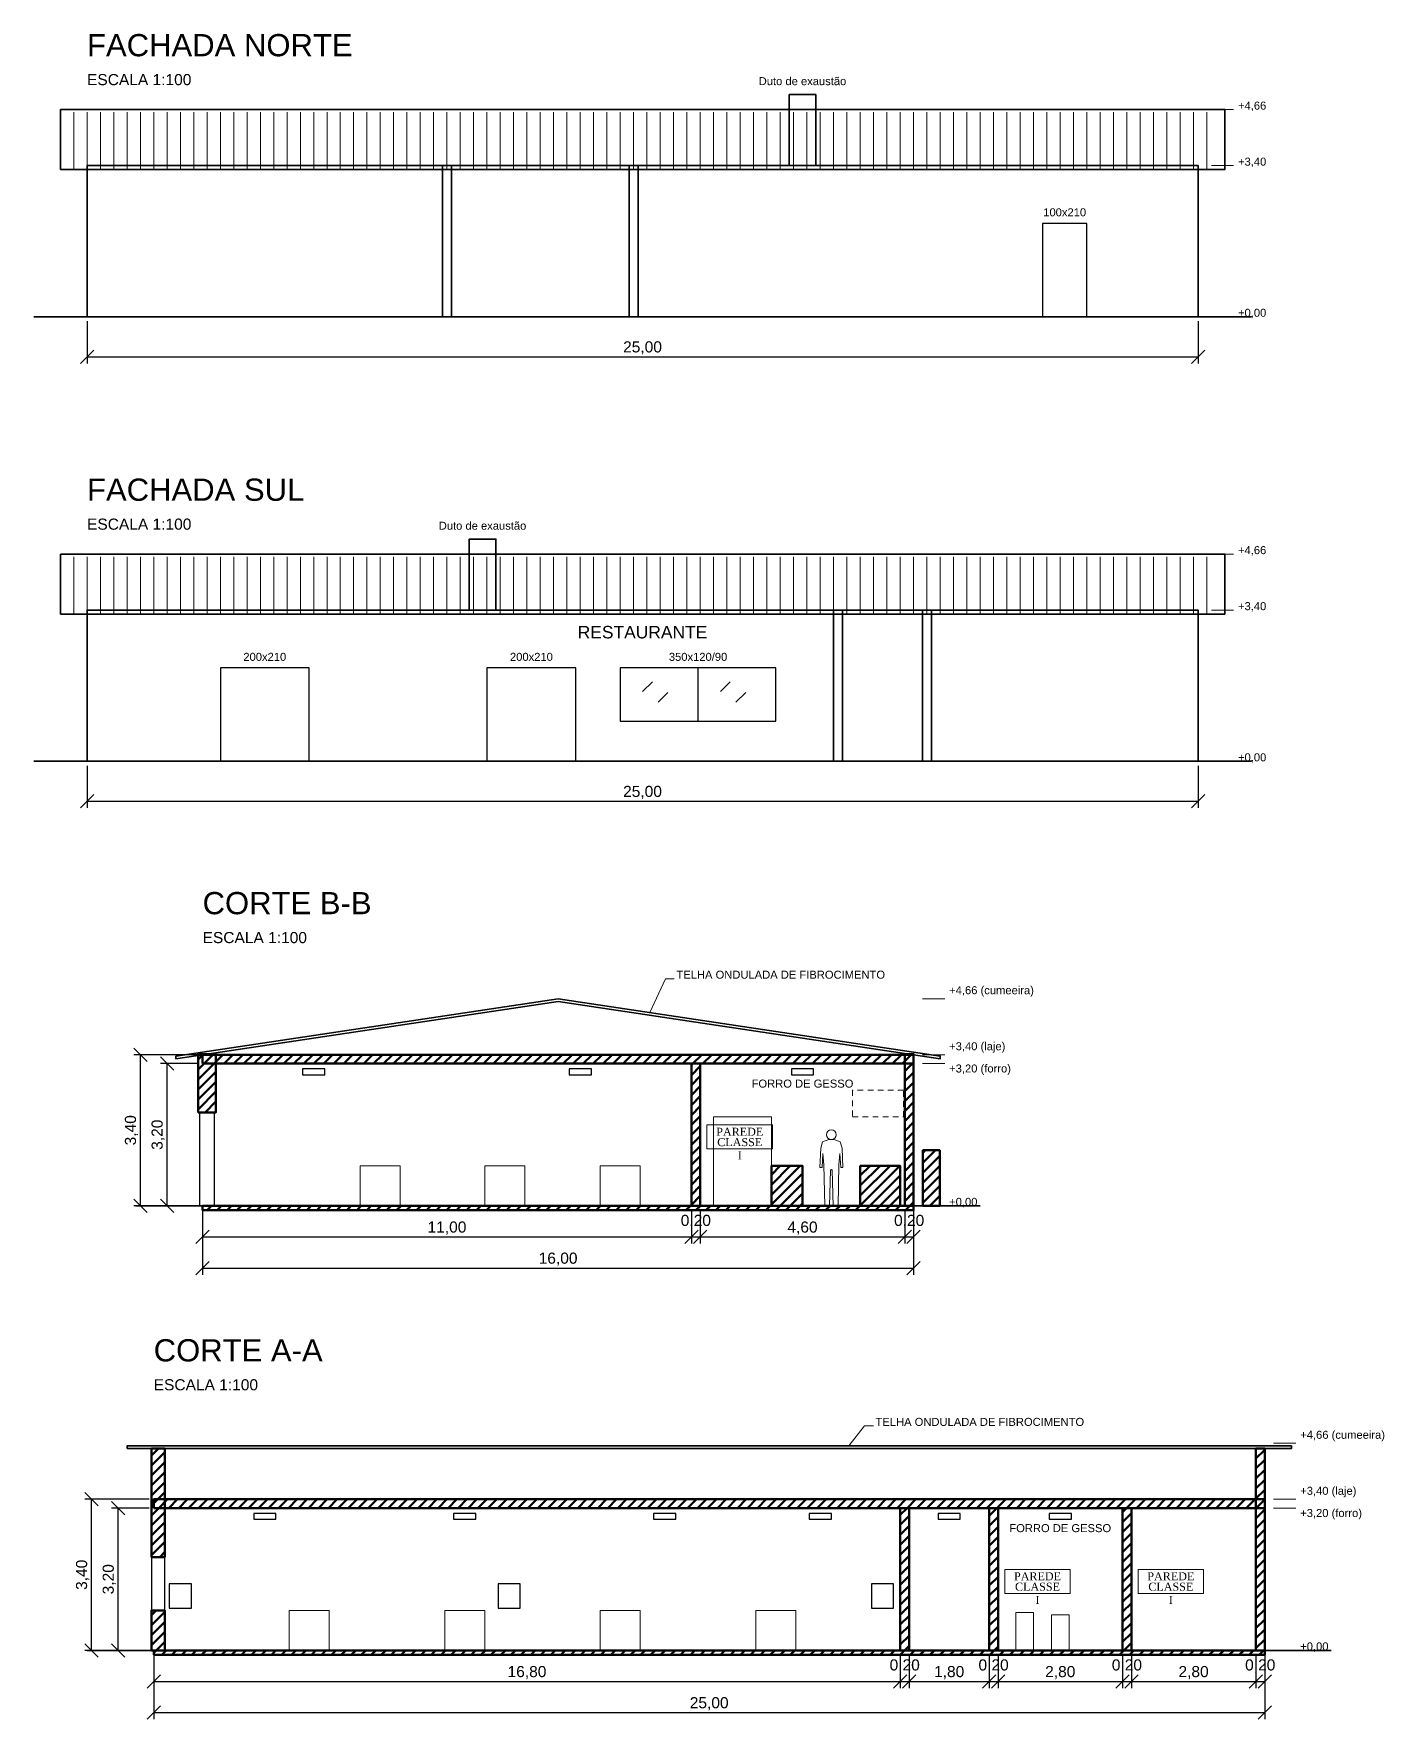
# Model space of a CAD drawing. Header units: metres. Extents: x -2 to 241, y -44 to 80.
# Drawn here: x 73.8 to 104.19, y -1.55 to 36.37 of the extents above; entities that cross this region are included whole.
import ezdxf
from ezdxf.enums import TextEntityAlignment as Align

# ---------------------------------------------------------------- set-up
doc = ezdxf.new("R2010")
doc.units = ezdxf.units.M
doc.header["$LTSCALE"] = 0.1
doc.linetypes.add('DASHED', pattern=[1.524, 1.27, -0.254])
for name, color, linetype, lineweight in [('ROTULO_CLASSE', 7, 'Continuous', 13), ('VISTA_AUX', 8, 'Continuous', 13), ('VISTA_COBERTURA', 7, 'Continuous', 35), ('VISTA_CONTORNO', 7, 'Continuous', 35), ('VISTA_CORTE', 7, 'Continuous', 50), ('VISTA_COTA', 7, 'Continuous', 13), ('VISTA_ESCALA', 8, 'Continuous', 13), ('VISTA_ESQ', 7, 'Continuous', 25), ('VISTA_ILUM', 5, 'Continuous', 25), ('VISTA_INCENDIO', 1, 'Continuous', 25), ('VISTA_PORTA', 7, 'Continuous', 25), ('VISTA_TEXTO', 7, 'Continuous', 13)]:
    doc.layers.add(name, color=color, linetype=linetype, lineweight=lineweight)
doc.styles.add('COSCIP-AMBIENTE', font='times.ttf')
doc.styles.add('COSCIP-TEXTO', font='arial.ttf')
doc.dimstyles.new('COSCIP-100', dxfattribs={"dimtxt": 0.25, "dimasz": 2.5, "dimexe": 0.15, "dimexo": 0.1, "dimgap": 0.075, "dimtad": 1, "dimzin": 0, "dimtxsty": 'COSCIP-TEXTO', "dimtsz": 0.15, "dimcen": 2.5, "dimclrd": 7, "dimclre": 7, "dimclrt": 7, "dimazin": 3, "dimtfac": 1, "dimtmove": 0, "dimatfit": 3})

msp = doc.modelspace()

# ---------------------------------------------------------------- hatches: boundary and pattern name
at = {"layer": 'VISTA_CORTE'}
h = msp.add_hatch(dxfattribs=at)
h.set_pattern_fill('ANSI31', scale=0.05)
h.paths.add_polyline_path([(77.5, 12.1), (77.9, 12.1), (77.9, 13.415), (77.5, 13.415)])
h = msp.add_hatch(dxfattribs=at)
h.set_pattern_fill('ANSI31', scale=0.05)
h.paths.add_polyline_path([(77.6, 13.2), (93.6, 13.2), (93.6, 13.4), (77.6, 13.4)])
h = msp.add_hatch(dxfattribs=at)
h.set_pattern_fill('ANSI31', scale=0.05)
h.paths.add_polyline_path([(93.4, 10), (93.6, 10), (93.6, 13.415), (93.4, 13.415)])
h = msp.add_hatch(dxfattribs=at)
h.set_pattern_fill('ANSI31', scale=0.05)
h.paths.add_polyline_path([(88.6, 10), (88.8, 10), (88.8, 13.2), (88.6, 13.2)])
h = msp.add_hatch(dxfattribs=at)
h.set_pattern_fill('ANSI31', scale=0.05)
h.paths.add_polyline_path([(93.81, 10), (94.19, 10), (94.19, 11.25), (93.81, 11.25)])
h = msp.add_hatch(dxfattribs=at)
h.set_pattern_fill('ANSI31', scale=0.05)
h.paths.add_polyline_path([(90.4, 10), (91.1, 10), (91.1, 10.9), (90.4, 10.9)])
h = msp.add_hatch(dxfattribs=at)
h.set_pattern_fill('ANSI31', scale=0.05)
h.paths.add_polyline_path([(92.4, 10), (93.3, 10), (93.3, 10.9), (92.4, 10.9)])
h = msp.add_hatch(dxfattribs=at)
h.set_pattern_fill('ANSI31', scale=0.05)
h.paths.add_polyline_path([(77.6, 9.9), (93.6, 9.9), (93.6, 10), (77.6, 10)])
h = msp.add_hatch(dxfattribs=at)
h.set_pattern_fill('ANSI31', scale=0.05)
h.paths.add_polyline_path([(76.45, 2.1), (76.75, 2.1), (76.75, 4.54), (76.45, 4.54)])
h = msp.add_hatch(dxfattribs=at)
h.set_pattern_fill('ANSI31', scale=0.05)
h.paths.add_polyline_path([(101.3, 0), (101.5, 0), (101.5, 4.54), (101.3, 4.54)])
h = msp.add_hatch(dxfattribs=at)
h.set_pattern_fill('ANSI31', scale=0.05)
h.paths.add_polyline_path([(76.5, 3.2), (101.5, 3.2), (101.5, 3.4), (76.5, 3.4)])
h = msp.add_hatch(dxfattribs=at)
h.set_pattern_fill('ANSI31', scale=0.05)
h.paths.add_polyline_path([(93.3, 0), (93.5, 0), (93.5, 3.2), (93.3, 3.2)])
h = msp.add_hatch(dxfattribs=at)
h.set_pattern_fill('ANSI31', scale=0.05)
h.paths.add_polyline_path([(95.3, 0), (95.5, 0), (95.5, 3.2), (95.3, 3.2)])
h = msp.add_hatch(dxfattribs=at)
h.set_pattern_fill('ANSI31', scale=0.05)
h.paths.add_polyline_path([(98.3, 0), (98.5, 0), (98.5, 3.2), (98.3, 3.2)])
h = msp.add_hatch(dxfattribs=at)
h.set_pattern_fill('ANSI31', scale=0.05)
h.paths.add_polyline_path([(76.45, 0), (76.75, 0), (76.75, 0.9), (76.45, 0.9)])
h = msp.add_hatch(dxfattribs=at)
h.set_pattern_fill('ANSI31', scale=0.05)
h.paths.add_polyline_path([(76.5, -0.1), (101.5, -0.1), (101.5, 0), (76.5, 0)])

# ---------------------------------------------------------------- linework, layer by layer
at = {"layer": 'ROTULO_CLASSE'}
for points in [[(88.95, 11.28), (90.426, 11.28), (90.426, 11.82), (88.95, 11.82)], [(95.65, 1.28), (97.126, 1.28), (97.126, 1.82), (95.65, 1.82)], [(98.65, 1.28), (100.126, 1.28), (100.126, 1.82), (98.65, 1.82)]]:
    msp.add_lwpolyline(points, close=True, dxfattribs=at)
at = {"layer": 'VISTA_AUX'}
for p, q in [((74.7, 33.31), (74.7, 34.6)), ((75, 33.31), (75, 34.6)), ((75.3, 33.31), (75.3, 34.6)), ((75.6, 33.31), (75.6, 34.6)), ((75.9, 33.31), (75.9, 34.6)), ((76.2, 33.31), (76.2, 34.6)), ((76.5, 33.31), (76.5, 34.6)), ((76.8, 33.31), (76.8, 34.6)), ((77.1, 33.31), (77.1, 34.6)), ((77.4, 33.31), (77.4, 34.6)), ((77.7, 33.31), (77.7, 34.6)), ((78, 33.31), (78, 34.6)), ((78.3, 33.31), (78.3, 34.6)), ((78.6, 33.31), (78.6, 34.6)), ((78.9, 33.31), (78.9, 34.6)), ((79.2, 33.31), (79.2, 34.6)), ((79.5, 33.31), (79.5, 34.6)), ((79.8, 33.31), (79.8, 34.6)), ((80.1, 33.31), (80.1, 34.6)), ((80.4, 33.31), (80.4, 34.6)), ((80.7, 33.31), (80.7, 34.6)), ((81, 33.31), (81, 34.6)), ((81.3, 33.31), (81.3, 34.6)), ((81.6, 33.31), (81.6, 34.6)), ((81.9, 33.31), (81.9, 34.6)), ((82.2, 33.31), (82.2, 34.6)), ((82.5, 33.31), (82.5, 34.6)), ((82.8, 33.31), (82.8, 34.6)), ((83.1, 33.31), (83.1, 34.6)), ((83.4, 33.31), (83.4, 34.6)), ((83.7, 33.31), (83.7, 34.6)), ((84, 33.31), (84, 34.6)), ((84.3, 33.31), (84.3, 34.6)), ((84.6, 33.31), (84.6, 34.6)), ((84.9, 33.31), (84.9, 34.6)), ((85.2, 33.31), (85.2, 34.6)), ((85.5, 33.31), (85.5, 34.6)), ((85.8, 33.31), (85.8, 34.6)), ((86.1, 33.31), (86.1, 34.6)), ((86.4, 33.31), (86.4, 34.6)), ((86.7, 33.31), (86.7, 34.6)), ((87, 33.31), (87, 34.6)), ((87.3, 33.31), (87.3, 34.6)), ((87.6, 33.31), (87.6, 34.6)), ((87.9, 33.31), (87.9, 34.6)), ((88.2, 33.31), (88.2, 34.6)), ((88.5, 33.31), (88.5, 34.6)), ((88.8, 33.31), (88.8, 34.6)), ((89.1, 33.31), (89.1, 34.6)), ((89.4, 33.31), (89.4, 34.6)), ((89.7, 33.31), (89.7, 34.6)), ((90, 33.31), (90, 34.6)), ((90.3, 33.31), (90.3, 34.6)), ((90.6, 33.31), (90.6, 34.6)), ((90.9, 33.31), (90.9, 34.6)), ((91.2, 33.31), (91.2, 34.6)), ((91.5, 33.31), (91.5, 34.6)), ((91.8, 33.31), (91.8, 34.6)), ((92.1, 33.31), (92.1, 34.6)), ((92.4, 33.31), (92.4, 34.6)), ((92.7, 33.31), (92.7, 34.6)), ((93, 33.31), (93, 34.6)), ((93.3, 33.31), (93.3, 34.6)), ((93.6, 33.31), (93.6, 34.6)), ((93.9, 33.31), (93.9, 34.6)), ((94.2, 33.31), (94.2, 34.6)), ((94.5, 33.31), (94.5, 34.6)), ((94.8, 33.31), (94.8, 34.6)), ((95.1, 33.31), (95.1, 34.6)), ((95.4, 33.31), (95.4, 34.6)), ((95.7, 33.31), (95.7, 34.6)), ((96, 33.31), (96, 34.6)), ((96.3, 33.31), (96.3, 34.6)), ((96.6, 33.31), (96.6, 34.6)), ((96.9, 33.31), (96.9, 34.6)), ((97.2, 33.31), (97.2, 34.6)), ((97.5, 33.31), (97.5, 34.6)), ((97.8, 33.31), (97.8, 34.6)), ((98.1, 33.31), (98.1, 34.6)), ((98.4, 33.31), (98.4, 34.6)), ((98.7, 33.31), (98.7, 34.6)), ((99, 33.31), (99, 34.6)), ((99.3, 33.31), (99.3, 34.6)), ((99.6, 33.31), (99.6, 34.6)), ((99.9, 33.31), (99.9, 34.6)), ((100.2, 33.31), (100.2, 34.6)), ((100.3, 34.66), (100.8, 34.66)), ((100.3, 33.4), (100.8, 33.4)), ((100.3, 30), (100.8, 30)), ((100.3, 24.66), (100.8, 24.66)), ((74.7, 23.31), (74.7, 24.6)), ((75, 23.31), (75, 24.6)), ((75.3, 23.31), (75.3, 24.6)), ((75.6, 23.31), (75.6, 24.6)), ((75.9, 23.31), (75.9, 24.6)), ((76.2, 23.31), (76.2, 24.6)), ((76.5, 23.31), (76.5, 24.6)), ((76.8, 23.31), (76.8, 24.6)), ((77.1, 23.31), (77.1, 24.6)), ((77.4, 23.31), (77.4, 24.6)), ((77.7, 23.31), (77.7, 24.6)), ((78, 23.31), (78, 24.6)), ((78.3, 23.31), (78.3, 24.6)), ((78.6, 23.31), (78.6, 24.6)), ((78.9, 23.31), (78.9, 24.6)), ((79.2, 23.31), (79.2, 24.6)), ((79.5, 23.31), (79.5, 24.6)), ((79.8, 23.31), (79.8, 24.6)), ((80.1, 23.31), (80.1, 24.6)), ((80.4, 23.31), (80.4, 24.6)), ((80.7, 23.31), (80.7, 24.6)), ((81, 23.31), (81, 24.6)), ((81.3, 23.31), (81.3, 24.6)), ((81.6, 23.31), (81.6, 24.6)), ((81.9, 23.31), (81.9, 24.6)), ((82.2, 23.31), (82.2, 24.6)), ((82.5, 23.31), (82.5, 24.6)), ((82.8, 23.31), (82.8, 24.6)), ((83.1, 23.31), (83.1, 24.6)), ((83.4, 23.31), (83.4, 24.6)), ((83.7, 23.31), (83.7, 24.6)), ((84, 23.31), (84, 24.6)), ((84.3, 23.31), (84.3, 24.6)), ((84.6, 23.31), (84.6, 24.6)), ((84.9, 23.31), (84.9, 24.6)), ((85.2, 23.31), (85.2, 24.6)), ((85.5, 23.31), (85.5, 24.6)), ((85.8, 23.31), (85.8, 24.6)), ((86.1, 23.31), (86.1, 24.6)), ((86.4, 23.31), (86.4, 24.6)), ((86.7, 23.31), (86.7, 24.6)), ((87, 23.31), (87, 24.6)), ((87.3, 23.31), (87.3, 24.6)), ((87.6, 23.31), (87.6, 24.6)), ((87.9, 23.31), (87.9, 24.6)), ((88.2, 23.31), (88.2, 24.6)), ((88.5, 23.31), (88.5, 24.6)), ((88.8, 23.31), (88.8, 24.6)), ((89.1, 23.31), (89.1, 24.6)), ((89.4, 23.31), (89.4, 24.6)), ((89.7, 23.31), (89.7, 24.6)), ((90, 23.31), (90, 24.6)), ((90.3, 23.31), (90.3, 24.6)), ((90.6, 23.31), (90.6, 24.6)), ((90.9, 23.31), (90.9, 24.6)), ((91.2, 23.31), (91.2, 24.6)), ((91.5, 23.31), (91.5, 24.6)), ((91.8, 23.31), (91.8, 24.6)), ((92.1, 23.31), (92.1, 24.6)), ((92.4, 23.31), (92.4, 24.6)), ((92.7, 23.31), (92.7, 24.6)), ((93, 23.31), (93, 24.6)), ((93.3, 23.31), (93.3, 24.6)), ((93.6, 23.31), (93.6, 24.6)), ((93.9, 23.31), (93.9, 24.6)), ((94.2, 23.31), (94.2, 24.6)), ((94.5, 23.31), (94.5, 24.6)), ((94.8, 23.31), (94.8, 24.6)), ((95.1, 23.31), (95.1, 24.6)), ((95.4, 23.31), (95.4, 24.6)), ((95.7, 23.31), (95.7, 24.6)), ((96, 23.31), (96, 24.6)), ((96.3, 23.31), (96.3, 24.6)), ((96.6, 23.31), (96.6, 24.6)), ((96.9, 23.31), (96.9, 24.6)), ((97.2, 23.31), (97.2, 24.6)), ((97.5, 23.31), (97.5, 24.6)), ((97.8, 23.31), (97.8, 24.6)), ((98.1, 23.31), (98.1, 24.6)), ((98.4, 23.31), (98.4, 24.6)), ((98.7, 23.31), (98.7, 24.6)), ((99, 23.31), (99, 24.6)), ((99.3, 23.31), (99.3, 24.6)), ((99.6, 23.31), (99.6, 24.6)), ((99.9, 23.31), (99.9, 24.6)), ((100.2, 23.31), (100.2, 24.6)), ((100.3, 23.4), (100.8, 23.4)), ((100.3, 20), (100.8, 20)), ((87.664, 14.35), (88.014, 15.11)), ((88.014, 15.11), (88.214, 15.11)), ((93.8, 14.66), (94.3, 14.66)), ((93.8, 13.4), (94.3, 13.4)), ((93.8, 13.2), (94.3, 13.2)), ((93.8, 10), (94.3, 10)), ((92.144, 4.6), (92.494, 5.05)), ((92.494, 5.05), (92.694, 5.05)), ((101.7, 4.66), (102.2, 4.66)), ((101.7, 3.4), (102.2, 3.4)), ((101.7, 3.2), (102.2, 3.2)), ((101.7, 0), (102.2, 0))]:
    msp.add_line(p, q, dxfattribs=at)
at = {"layer": 'VISTA_AUX', "linetype": 'DASHED'}
for p, q in [((75, 33.4), (100, 33.4)), ((75, 23.4), (100, 23.4))]:
    msp.add_line(p, q, dxfattribs=at)
msp.add_lwpolyline([(92.225, 12), (93.375, 12), (93.375, 12.6), (92.225, 12.6)], close=True, dxfattribs=at)
at = {"layer": 'VISTA_AUX'}
for points in [[(89.1, 10), (90.4, 10), (90.4, 12), (89.1, 12)], [(93.81, 10), (94.19, 10), (94.19, 11.25), (93.81, 11.25)], [(93.81, 10), (94.19, 10), (94.19, 11.25), (93.81, 11.25)], [(81.15, 10), (82.05, 10), (82.05, 10.9), (81.15, 10.9)], [(83.95, 10), (84.85, 10), (84.85, 10.9), (83.95, 10.9)], [(86.55, 10), (87.45, 10), (87.45, 10.9), (86.55, 10.9)], [(92.4, 10), (93.3, 10), (93.3, 10.9), (92.4, 10.9)], [(79.55, 0), (80.45, 0), (80.45, 0.9), (79.55, 0.9)], [(83.05, 0), (83.95, 0), (83.95, 0.9), (83.05, 0.9)], [(86.55, 0), (87.45, 0), (87.45, 0.9), (86.55, 0.9)], [(90.05, 0), (90.95, 0), (90.95, 0.9), (90.05, 0.9)], [(95.9, 0), (96.3, 0), (96.3, 0.85), (95.9, 0.85)], [(96.7, 0), (97.1, 0), (97.1, 0.8), (96.7, 0.8)]]:
    msp.add_lwpolyline(points, close=True, dxfattribs=at)
at = {"layer": 'VISTA_COBERTURA'}
for p, q in [((74.4, 33.31), (74.4, 34.66)), ((100.6, 33.31), (100.6, 34.66)), ((74.4, 23.31), (74.4, 24.66)), ((100.6, 23.31), (100.6, 24.66))]:
    msp.add_line(p, q, dxfattribs=at)
for points in [[(74.4, 34.66), (74.946, 34.66), (75.492, 34.66), (76.037, 34.66), (76.583, 34.66), (77.129, 34.66), (77.675, 34.66), (78.221, 34.66), (78.767, 34.66), (79.312, 34.66), (79.858, 34.66), (80.404, 34.66), (80.95, 34.66), (81.496, 34.66), (82.042, 34.66), (82.588, 34.66), (83.133, 34.66), (83.679, 34.66), (84.225, 34.66), (84.771, 34.66), (85.317, 34.66), (85.862, 34.66), (86.408, 34.66), (86.954, 34.66), (87.5, 34.66), (88.046, 34.66), (88.592, 34.66), (89.138, 34.66), (89.683, 34.66), (90.229, 34.66), (90.775, 34.66), (91.321, 34.66), (91.867, 34.66), (92.412, 34.66), (92.958, 34.66), (93.504, 34.66), (94.05, 34.66), (94.596, 34.66), (95.142, 34.66), (95.688, 34.66), (96.233, 34.66), (96.779, 34.66), (97.325, 34.66), (97.871, 34.66), (98.417, 34.66), (98.963, 34.66), (99.508, 34.66), (100.054, 34.66), (100.6, 34.66)], [(74.4, 33.31), (74.4, 33.31), (74.946, 33.31), (75.492, 33.31), (76.037, 33.31), (76.583, 33.31), (77.129, 33.31), (77.675, 33.31), (78.221, 33.31), (78.767, 33.31), (79.312, 33.31), (79.858, 33.31), (80.404, 33.31), (80.95, 33.31), (81.496, 33.31), (82.042, 33.31), (82.588, 33.31), (83.133, 33.31), (83.679, 33.31), (84.225, 33.31), (84.771, 33.31), (85.317, 33.31), (85.862, 33.31), (86.408, 33.31), (86.954, 33.31), (87.5, 33.31), (88.046, 33.31), (88.592, 33.31), (89.138, 33.31), (89.683, 33.31), (90.229, 33.31), (90.775, 33.31), (91.321, 33.31), (91.867, 33.31), (92.412, 33.31), (92.958, 33.31), (93.504, 33.31), (94.05, 33.31), (94.596, 33.31), (95.142, 33.31), (95.688, 33.31), (96.233, 33.31), (96.779, 33.31), (97.325, 33.31), (97.871, 33.31), (98.417, 33.31), (98.963, 33.31), (99.508, 33.31), (100.054, 33.31), (100.6, 33.31), (100.6, 33.31)], [(74.4, 24.66), (74.946, 24.66), (75.492, 24.66), (76.037, 24.66), (76.583, 24.66), (77.129, 24.66), (77.675, 24.66), (78.221, 24.66), (78.767, 24.66), (79.312, 24.66), (79.858, 24.66), (80.404, 24.66), (80.95, 24.66), (81.496, 24.66), (82.042, 24.66), (82.588, 24.66), (83.133, 24.66), (83.679, 24.66), (84.225, 24.66), (84.771, 24.66), (85.317, 24.66), (85.862, 24.66), (86.408, 24.66), (86.954, 24.66), (87.5, 24.66), (88.046, 24.66), (88.592, 24.66), (89.138, 24.66), (89.683, 24.66), (90.229, 24.66), (90.775, 24.66), (91.321, 24.66), (91.867, 24.66), (92.412, 24.66), (92.958, 24.66), (93.504, 24.66), (94.05, 24.66), (94.596, 24.66), (95.142, 24.66), (95.688, 24.66), (96.233, 24.66), (96.779, 24.66), (97.325, 24.66), (97.871, 24.66), (98.417, 24.66), (98.963, 24.66), (99.508, 24.66), (100.054, 24.66), (100.6, 24.66)], [(74.4, 23.31), (74.4, 23.31), (74.946, 23.31), (75.492, 23.31), (76.037, 23.31), (76.583, 23.31), (77.129, 23.31), (77.675, 23.31), (78.221, 23.31), (78.767, 23.31), (79.312, 23.31), (79.858, 23.31), (80.404, 23.31), (80.95, 23.31), (81.496, 23.31), (82.042, 23.31), (82.588, 23.31), (83.133, 23.31), (83.679, 23.31), (84.225, 23.31), (84.771, 23.31), (85.317, 23.31), (85.862, 23.31), (86.408, 23.31), (86.954, 23.31), (87.5, 23.31), (88.046, 23.31), (88.592, 23.31), (89.138, 23.31), (89.683, 23.31), (90.229, 23.31), (90.775, 23.31), (91.321, 23.31), (91.867, 23.31), (92.412, 23.31), (92.958, 23.31), (93.504, 23.31), (94.05, 23.31), (94.596, 23.31), (95.142, 23.31), (95.688, 23.31), (96.233, 23.31), (96.779, 23.31), (97.325, 23.31), (97.871, 23.31), (98.417, 23.31), (98.963, 23.31), (99.508, 23.31), (100.054, 23.31), (100.6, 23.31), (100.6, 23.31)]]:
    msp.add_lwpolyline(points, dxfattribs=at)
for points in [[(77, 13.31), (85.6, 14.6), (94.2, 13.31), (94.2, 13.37), (85.6, 14.66), (77, 13.37)], [(75.9, 4.54), (102.1, 4.54), (102.1, 4.6), (75.9, 4.6)]]:
    msp.add_lwpolyline(points, close=True, dxfattribs=at)
at = {"layer": 'VISTA_CONTORNO'}
for p, q in [((73.8, 30), (101.2, 30)), ((73.8, 20), (101.2, 20)), ((76.1, 10), (95.1, 10)), ((75, 0), (103, 0))]:
    msp.add_line(p, q, dxfattribs=at)
for points in [[(90.8, 33.4), (91.4, 33.4), (91.4, 35), (90.8, 35)], [(75, 30), (83, 30), (83, 33.4), (75, 33.4)], [(83, 30), (83.2, 30), (83.2, 33.4), (83, 33.4)], [(83.2, 30), (87.2, 30), (87.2, 33.4), (83.2, 33.4)], [(87.2, 30), (87.4, 30), (87.4, 33.4), (87.2, 33.4)], [(87.4, 30), (100, 30), (100, 33.4), (87.4, 33.4)], [(83.6, 23.4), (84.2, 23.4), (84.2, 25), (83.6, 25)], [(75, 20), (91.8, 20), (91.8, 23.4), (75, 23.4)], [(91.8, 20), (92, 20), (92, 23.4), (91.8, 23.4)], [(92, 20), (93.8, 20), (93.8, 23.4), (92, 23.4)], [(93.8, 20), (94, 20), (94, 23.4), (93.8, 23.4)], [(94, 20), (100, 20), (100, 23.4), (94, 23.4)]]:
    msp.add_lwpolyline(points, close=True, dxfattribs=at)
at = {"layer": 'VISTA_CORTE'}
for points in [[(77.5, 12.1), (77.9, 12.1), (77.9, 13.415), (77.5, 13.415)], [(77.6, 13.2), (93.6, 13.2), (93.6, 13.4), (77.6, 13.4)], [(93.4, 10), (93.6, 10), (93.6, 13.415), (93.4, 13.415)], [(88.6, 10), (88.8, 10), (88.8, 13.2), (88.6, 13.2)], [(93.81, 10), (94.19, 10), (94.19, 11.25), (93.81, 11.25)], [(90.4, 10), (91.1, 10), (91.1, 10.9), (90.4, 10.9)], [(92.4, 10), (93.3, 10), (93.3, 10.9), (92.4, 10.9)], [(77.6, 9.9), (93.6, 9.9), (93.6, 10), (77.6, 10)], [(76.45, 2.1), (76.75, 2.1), (76.75, 4.54), (76.45, 4.54)], [(101.3, 0), (101.5, 0), (101.5, 4.54), (101.3, 4.54)], [(76.5, 3.2), (101.5, 3.2), (101.5, 3.4), (76.5, 3.4)], [(93.3, 0), (93.5, 0), (93.5, 3.2), (93.3, 3.2)], [(95.3, 0), (95.5, 0), (95.5, 3.2), (95.3, 3.2)], [(98.3, 0), (98.5, 0), (98.5, 3.2), (98.3, 3.2)], [(76.45, 0), (76.75, 0), (76.75, 0.9), (76.45, 0.9)], [(76.5, -0.1), (101.5, -0.1), (101.5, 0), (76.5, 0)]]:
    msp.add_lwpolyline(points, close=True, dxfattribs=at)
at = {"layer": 'VISTA_ESCALA'}
msp.add_lwpolyline([(91.81, 11.49), (91.95, 11.44), (91.99, 11.3), (92.01, 10.86), (91.96, 10.86), (91.94, 11.18), (91.92, 10.92), (91.9, 10), (91.79, 10), (91.77, 10.8), (91.75, 10.82), (91.73, 10.8), (91.71, 10), (91.6, 10), (91.58, 10.92), (91.56, 11.18), (91.54, 10.86), (91.49, 10.86), (91.51, 11.3), (91.55, 11.44), (91.69, 11.49)], close=True, dxfattribs=at)
msp.add_circle((91.75, 11.6), 0.11, dxfattribs=at)
at = {"layer": 'VISTA_ESQ'}
for p, q in [((88.75, 20.9), (88.75, 22.1)), ((87.502, 21.57), (87.722, 21.79)), ((89.252, 21.57), (89.472, 21.79)), ((87.853, 21.33), (88.073, 21.55)), ((89.603, 21.33), (89.823, 21.55))]:
    msp.add_line(p, q, dxfattribs=at)
for points in [[(87, 20.9), (90.5, 20.9), (90.5, 22.1), (87, 22.1)], [(76.45, 0.9), (76.75, 0.9), (76.75, 2.1), (76.45, 2.1)]]:
    msp.add_lwpolyline(points, close=True, dxfattribs=at)
at = {"layer": 'VISTA_ILUM'}
for points in [[(79.85, 12.95), (80.35, 12.95), (80.35, 13.08), (79.85, 13.08)], [(85.85, 12.95), (86.35, 12.95), (86.35, 13.08), (85.85, 13.08)], [(90.85, 12.95), (91.35, 12.95), (91.35, 13.08), (90.85, 13.08)], [(78.75, 2.95), (79.25, 2.95), (79.25, 3.08), (78.75, 3.08)], [(83.25, 2.95), (83.75, 2.95), (83.75, 3.08), (83.25, 3.08)], [(87.75, 2.95), (88.25, 2.95), (88.25, 3.08), (87.75, 3.08)], [(91.25, 2.95), (91.75, 2.95), (91.75, 3.08), (91.25, 3.08)], [(94.15, 2.95), (94.65, 2.95), (94.65, 3.08), (94.15, 3.08)], [(96.65, 2.95), (97.15, 2.95), (97.15, 3.08), (96.65, 3.08)]]:
    msp.add_lwpolyline(points, close=True, dxfattribs=at)
at = {"layer": 'VISTA_INCENDIO'}
for points in [[(76.85, 0.95), (77.35, 0.95), (77.35, 1.5), (76.85, 1.5)], [(84.25, 0.95), (84.75, 0.95), (84.75, 1.5), (84.25, 1.5)], [(92.65, 0.95), (93.15, 0.95), (93.15, 1.5), (92.65, 1.5)]]:
    msp.add_lwpolyline(points, close=True, dxfattribs=at)
at = {"layer": 'VISTA_PORTA'}
for points in [[(96.5, 30), (97.5, 30), (97.5, 32.1), (96.5, 32.1)], [(78, 20), (80, 20), (80, 22.1), (78, 22.1)], [(84, 20), (86, 20), (86, 22.1), (84, 22.1)], [(77.53, 10), (77.87, 10), (77.87, 12.1), (77.53, 12.1)]]:
    msp.add_lwpolyline(points, close=True, dxfattribs=at)

# ---------------------------------------------------------------- texts
at = {"layer": 'ROTULO_CLASSE', "style": 'COSCIP-AMBIENTE'}
for s, p in [('PAREDE', (89.688, 11.667)), ('CLASSE', (89.688, 11.433)), ('I', (89.688, 11.136)), ('PAREDE', (96.388, 1.667)), ('CLASSE', (96.388, 1.433)), ('PAREDE', (99.388, 1.667)), ('CLASSE', (99.388, 1.433)), ('I', (96.388, 1.136)), ('I', (99.388, 1.136))]:
    msp.add_text(s, height=0.18, dxfattribs=at).set_placement(p, align=Align.MIDDLE_CENTER)
at = {"layer": 'VISTA_TEXTO', "style": 'COSCIP-TEXTO'}
for s, height, p in [('FACHADA NORTE', 0.5, (75, 35.86)), ('ESCALA 1:100', 0.25, (75, 35.21)), ('+4,66', 0.18, (100.9, 34.66)), ('+3,40', 0.18, (100.9, 33.4)), ('+0,00', 0.18, (100.9, 30)), ('FACHADA SUL', 0.5, (75, 25.86)), ('ESCALA 1:100', 0.25, (75, 25.21)), ('+4,66', 0.18, (100.9, 24.66)), ('+3,40', 0.18, (100.9, 23.4)), ('+0,00', 0.18, (100.9, 20)), ('CORTE B-B', 0.5, (77.6, 16.56)), ('ESCALA 1:100', 0.25, (77.6, 15.91)), ('TELHA ONDULADA DE FIBROCIMENTO', 0.18, (88.264, 15.11)), ('+4,66 (cumeeira)', 0.18, (94.4, 14.76)), ('+3,40 (laje)', 0.18, (94.4, 13.5)), ('+3,20 (forro)', 0.18, (94.4, 13)), ('+0,00', 0.18, (94.4, 10)), ('CORTE A-A', 0.5, (76.5, 6.5)), ('ESCALA 1:100', 0.25, (76.5, 5.85)), ('TELHA ONDULADA DE FIBROCIMENTO', 0.18, (92.744, 5.05)), ('+4,66 (cumeeira)', 0.18, (102.3, 4.76)), ('+3,40 (laje)', 0.18, (102.3, 3.5)), ('+3,20 (forro)', 0.18, (102.3, 3)), ('+0,00', 0.18, (102.3, 0))]:
    msp.add_text(s, height=height, dxfattribs=at).set_placement(p)
for s, height, p in [('Duto de exaustão', 0.18, (91.1, 35.3)), ('100x210', 0.18, (97, 32.35)), ('Duto de exaustão', 0.18, (83.9, 25.3)), ('RESTAURANTE', 0.2805, (87.5, 22.905)), ('200x210', 0.18, (79, 22.35)), ('200x210', 0.18, (85, 22.35)), ('350x120/90', 0.18, (88.75, 22.35)), ('FORRO DE GESSO', 0.18, (91.1, 12.75)), ('FORRO DE GESSO', 0.18, (96.9, 2.75))]:
    msp.add_text(s, height=height, dxfattribs=at).set_placement(p, align=Align.MIDDLE_CENTER)

# ---------------------------------------------------------------- dimensions: what is measured, and where the dimension line sits
at = {"layer": 'VISTA_COTA'}
for base, p1, p2 in [((75, 29.1), (75, 30), (100, 30)), ((75, 19.1), (75, 20), (100, 20)), ((77.6, 9.3), (77.6, 10), (88.6, 10)), ((77.6, 8.6), (77.6, 10), (93.6, 10)), ((88.6, 9.3), (88.6, 10), (88.8, 10)), ((88.8, 9.3), (88.8, 10), (93.4, 10)), ((93.4, 9.3), (93.4, 10), (93.6, 10)), ((76.5, -0.7), (76.5, 0), (93.3, 0)), ((76.5, -1.4), (76.5, 0), (101.5, 0)), ((93.3, -0.7), (93.3, 0), (93.5, 0)), ((93.5, -0.7), (93.5, 0), (95.3, 0)), ((95.3, -0.7), (95.3, 0), (95.5, 0)), ((95.5, -0.7), (95.5, 0), (98.3, 0)), ((98.3, -0.7), (98.3, 0), (98.5, 0)), ((98.5, -0.7), (98.5, 0), (101.3, 0)), ((101.3, -0.7), (101.3, 0), (101.5, 0))]:
    msp.add_linear_dim(base=base, p1=p1, p2=p2, dimstyle='COSCIP-100', dxfattribs=at).render()
for base, p1, p2 in [((76.2, 10), (77.6, 10), (77.6, 13.4)), ((76.8, 10), (77.6, 10), (77.6, 13.2)), ((75.1, 0), (76.5, 0), (76.5, 3.4)), ((75.7, 0), (76.5, 0), (76.5, 3.2))]:
    msp.add_linear_dim(base=base, p1=p1, p2=p2, angle=90, dimstyle='COSCIP-100', dxfattribs=at).render()

doc.saveas('drawing.dxf')
